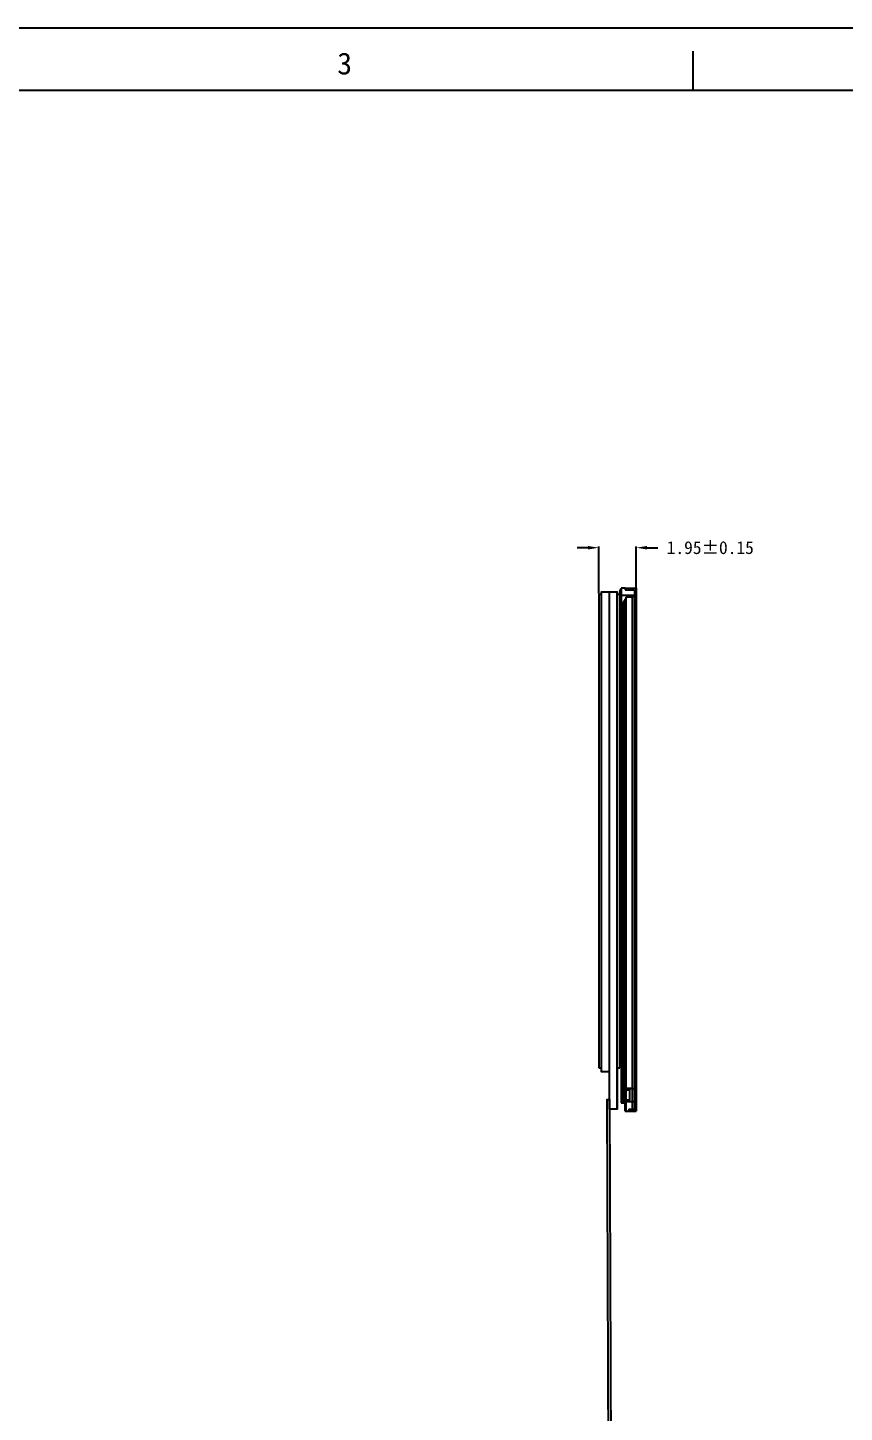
# Model space of a CAD drawing. Header units: inches. Extents: x 228 to 459, y 170 to 330.
# Drawn here: x 308.8 to 351.1, y 258.1 to 329.9 of the extents above; entities that cross this region are included whole.
import ezdxf

# ---------------------------------------------------------------- set-up
doc = ezdxf.new("R2010")
doc.units = ezdxf.units.IN
doc.header["$MEASUREMENT"] = 0
doc.layers.add('DIM', color=4, linetype='Continuous')
doc.styles.get("Standard").update_dxf_attribs({"font": 'SimSun.ttf'})
doc.styles.add('宋体', font='SimSun.ttf')
doc.dimstyles.new('ISO-25$0', dxfattribs={"dimscale": 0.8, "dimtxt": 4.3, "dimasz": 2, "dimexe": 1.25, "dimexo": 0.3, "dimtad": 0, "dimzin": 9, "dimdsep": 46, "dimtxsty": 'Standard', "dimcen": 2, "dimclrd": 3, "dimclre": 3, "dimclrt": 3, "dimadec": 0, "dimazin": 3, "dimtfac": 1, "dimtmove": 0, "dimatfit": 3, "dimfxl": 1, "dimlwd": -1, "dimarcsym": 0})

# ---------------------------------------------------------------- blocks, each defined once
blk = doc.blocks.new('*D27')
at = {"layer": 'Defpoints', "color": 0, "transparency": 16777216}
for p in [(340.343, 302.939), (338.393, 300.527), (340.343, 300.527)]:
    blk.add_point(p, dxfattribs=at)
at = {"layer": 'DIM', "color": 3, "transparency": 16777216}
for p, q in [((337.833, 302.939), (337.273, 302.939)), ((340.903, 302.939), (341.463, 302.939))]:
    blk.add_line(p, q, dxfattribs=at)
at = {"layer": 'DIM', "color": 3, "lineweight": -2, "transparency": 16777216}
for p, q in [((338.393, 300.571), (338.393, 303.009)), ((340.343, 300.571), (340.343, 303.009))]:
    blk.add_line(p, q, dxfattribs=at)
at = {"layer": 'DIM', "color": 3, "transparency": 16777216}
for points in [[(337.833, 303.032), (337.833, 302.845), (338.393, 302.939)], [(340.903, 303.032), (340.903, 302.845), (340.343, 302.939)]]:
    blk.add_solid(points, dxfattribs=at)
at = {"layer": 'DIM', "color": 3, "transparency": 16777216, "insert": (344.181, 302.939), "char_height": 0.665, "attachment_point": 5}
blk.add_mtext('1.95%%P0.15', dxfattribs=at)

msp = doc.modelspace()

# ---------------------------------------------------------------- linework, layer by layer
at = {"color": 7, "linetype": 'Continuous'}
msp.add_line((227.938, 329.921), (458.649, 329.921), dxfattribs=at)
at = {"linetype": 'Continuous'}
for p, q in [((343.302, 326.683), (343.302, 328.707)), ((231.176, 326.683), (455.411, 326.683))]:
    msp.add_line(p, q, dxfattribs=at)
at = {"color": 5}
for p, q in [((338.393, 300.527), (338.393, 275.944)), ((338.393, 300.527), (338.543, 300.527)), ((339.343, 300.527), (339.493, 300.527)), ((339.493, 300.747), (339.493, 275.944)), ((339.563, 300.747), (339.493, 300.747)), ((338.393, 275.944), (338.543, 275.944)), ((339.343, 275.944), (339.493, 275.944))]:
    msp.add_line(p, q, dxfattribs=at)
for p, q in [((339.563, 300.847), (339.563, 274.14)), ((339.763, 300.847), (339.563, 300.847)), ((340.243, 300.467), (339.563, 300.467)), ((340.143, 273.707), (340.143, 300.432)), ((340.143, 300.432), (340.243, 300.432)), ((339.763, 274.857), (339.763, 273.707)), ((340.243, 274.857), (339.763, 274.857)), ((340.143, 274.872), (340.243, 274.872)), ((339.563, 274.14), (339.763, 274.14)), ((339.763, 274.207), (340.243, 274.207)), ((339.763, 273.707), (339.963, 273.707))]:
    msp.add_line(p, q)
at = {"color": 6}
for p, q in [((339.763, 300.847), (339.763, 300.747)), ((339.763, 300.847), (340.343, 300.847)), ((339.763, 300.747), (340.243, 300.747)), ((340.243, 300.747), (340.243, 273.707)), ((340.343, 300.847), (340.343, 273.707)), ((339.963, 273.807), (339.963, 273.707)), ((339.963, 273.807), (340.243, 273.807)), ((339.963, 273.707), (340.343, 273.707))]:
    msp.add_line(p, q, dxfattribs=at)
at = {"color": 3}
for p, q in [((339.803, 300.367), (339.803, 273.707)), ((340.143, 300.367), (339.803, 300.367)), ((339.743, 274.882), (339.803, 275.157)), ((340.143, 274.882), (339.743, 274.882))]:
    msp.add_line(p, q, dxfattribs=at)
at = {"color": 1}
for p, q in [((339.613, 300.067), (339.613, 274.14)), ((339.683, 300.067), (339.613, 300.067)), ((339.683, 275.492), (339.613, 275.492))]:
    msp.add_line(p, q, dxfattribs=at)
at = {"color": 2}
for p, q in [((339.683, 300.167), (339.683, 274.14)), ((339.753, 300.167), (339.683, 300.167)), ((339.753, 275.392), (339.683, 275.392)), ((339.578, 274.857), (339.698, 274.857))]:
    msp.add_line(p, q, dxfattribs=at)
at = {"color": 4}
for p, q in [((339.753, 300.267), (339.753, 273.707)), ((339.803, 300.267), (339.753, 300.267)), ((339.803, 275.292), (339.753, 275.292))]:
    msp.add_line(p, q, dxfattribs=at)
at = {"color": 5}
msp.add_lwpolyline([(338.943, 275.744), (338.543, 275.744), (338.543, 300.647), (339.343, 300.647), (339.343, 273.807), (339.343, 300.647), (339.343, 273.807), (338.943, 273.807), (338.943, 300.647)], dxfattribs=at)
at = {"color": 6}
msp.add_lwpolyline([(339.698, 274.807), (339.994, 274.807), (339.994, 274.268), (339.698, 274.268)], close=True, dxfattribs=at)
at = {"color": 32}
msp.add_lwpolyline([(339.143, 227.207), (339.323, 227.207), (339.323, 223.707), (339.023, 223.707), (338.823, 274.307), (338.943, 274.307), (339.143, 223.707)], dxfattribs=at)

# ---------------------------------------------------------------- texts
at = {"color": 4, "linetype": 'Continuous', "style": '宋体'}
msp.add_text('3', height=1.133, dxfattribs=at).set_placement((324.821, 327.496))

# ---------------------------------------------------------------- dimensions: what is measured, and where the dimension line sits
at = {"layer": 'DIM'}
dim = msp.add_linear_dim(base=(340.343, 302.939), p1=(338.393, 300.527), p2=(340.343, 300.527), text='<>%%P0.15', dimstyle='ISO-25$0', override={"dimscale": 0.7, "dimtxt": 0.95, "dimasz": 0.8, "dimexe": 0.1, "dimexo": 0.0625, "dimtofl": 0}, dxfattribs=at)
dim.commit()
dim.dimension.update_dxf_attribs({"geometry": '*D27', "text_midpoint": (344.181, 302.939)})

doc.saveas('drawing.dxf')
